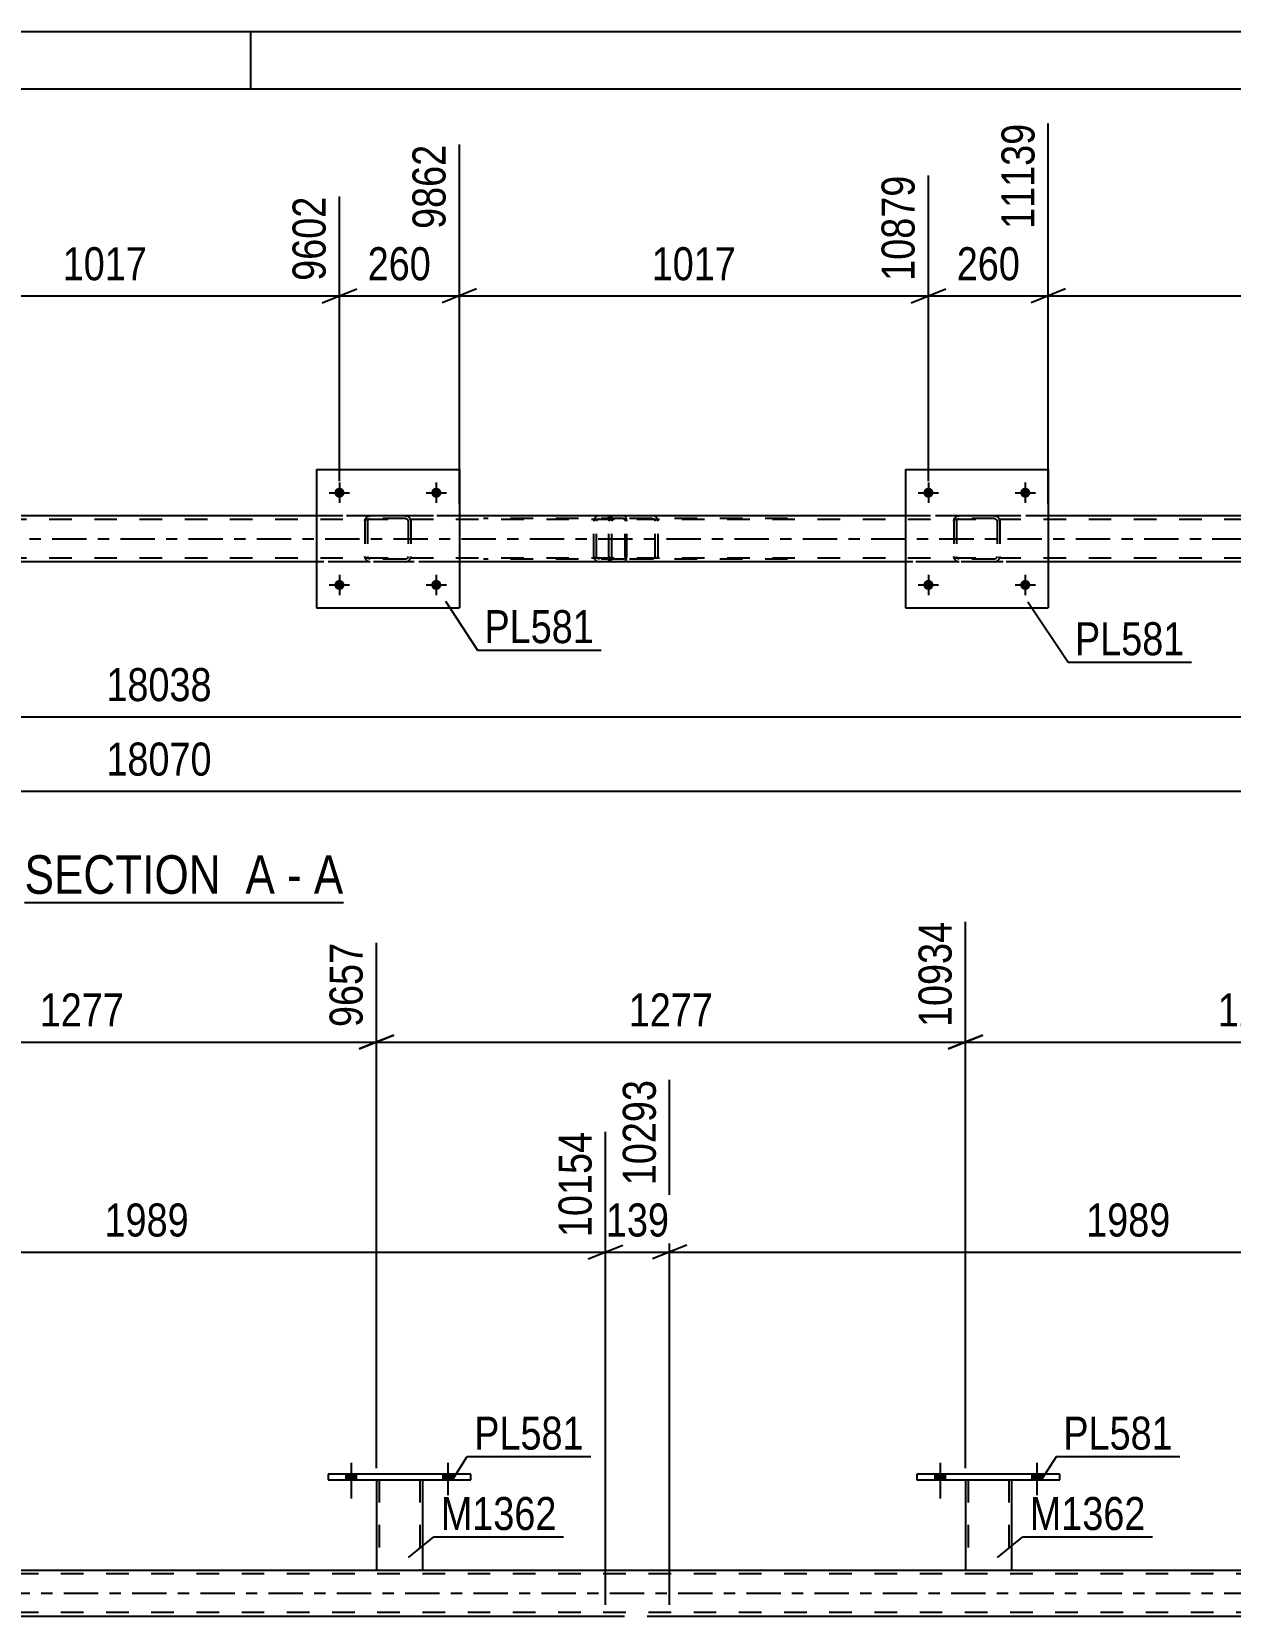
# Model space of a CAD drawing. Header units: millimetres. Extents: x 0 to 841, y 0 to 594.
# Drawn here: x 402 to 505.9, y 456.5 to 594 of the extents above; entities that cross this region are included whole.
import ezdxf

# ---------------------------------------------------------------- set-up
doc = ezdxf.new("R2010")
doc.units = ezdxf.units.MM
doc.linetypes.add('DXK_LINE_DOT2', pattern=[3.9198, 1.9599, -1.9599])
doc.linetypes.add('DXK_LINE_DOT3', pattern=[5.9187, 2.979, -0.9799, 0.9799, -0.9799])
doc.styles.add('Arial Narrow', font='ARIALN.TTF', dxfattribs={"height": 0.2})

# ---------------------------------------------------------------- blocks, each defined once
blk = doc.blocks.new('Unknown-814735472-1133')
at = {"color": 5, "linetype": 'Continuous'}
for p, q in [((841, 594), (0, 594)), ((421, 589), (421, 594)), ((836, 589), (5, 589))]:
    blk.add_line(p, q, dxfattribs=at)
blk = doc.blocks.new('Unknown-814735472-11 - 5134')
at = {"color": 6, "linetype": 'Continuous'}
blk.add_line((401.37, 518.47), (429.02, 518.47), dxfattribs=at)
at = {"color": 0, "linetype": 'Continuous'}
for points in [[(419.48, 519.22), (419.48, 522.72), (401.37, 522.72), (401.37, 519.22)], [(423.09, 519.22), (423.09, 522.72), (420.53, 522.72), (420.53, 519.22)], [(425.41, 519.22), (425.41, 522.72), (424.14, 522.72), (424.14, 519.22)], [(429.02, 519.22), (429.02, 522.72), (426.46, 522.72), (426.46, 519.22)]]:
    blk.add_wipeout(points, dxfattribs=at)
at = {"color": 7, "linetype": 'Continuous', "style": 'Arial Narrow'}
for s, p in [('SECTION ', (401.37, 519.22)), ('A', (420.53, 519.22)), ('A', (426.46, 519.22)), ('-', (424.14, 519.22))]:
    blk.add_text(s, height=3.34, dxfattribs=at).set_placement(p)
blk = doc.blocks.new('Part-814735472-5210 - 5134')
at = {"color": 2, "linetype": 'Continuous'}
for p, q in [((426.68, 556.01), (426.68, 544.01)), ((426.68, 556.01), (439.08, 556.01)), ((439.08, 556.01), (439.08, 544.01)), ((426.68, 544.01), (439.08, 544.01))]:
    blk.add_line(p, q, dxfattribs=at)
blk = doc.blocks.new('Part-814735472-5211 - 5134')
at = {"color": 7, "linetype": 'DXK_LINE_DOT2'}
for p, q in [((430.88, 551.53), (430.91, 551.71)), ((430.91, 551.71), (430.88, 551.53)), ((430.88, 551.53), (430.88, 548.49)), ((431.12, 551.53), (431.14, 551.62)), ((431.12, 551.53), (431.12, 548.49)), ((431.14, 551.62), (431.19, 551.7)), ((431.17, 551.97), (431.36, 552.01)), ((431.36, 552.01), (431.17, 551.97)), ((431.19, 551.7), (431.27, 551.75)), ((431.27, 551.75), (431.36, 551.77)), ((434.4, 552.01), (431.36, 552.01)), ((434.4, 551.77), (431.36, 551.77)), ((434.4, 552.01), (434.58, 551.97)), ((434.58, 551.97), (434.4, 552.01)), ((434.4, 551.77), (434.49, 551.75)), ((434.49, 551.75), (434.57, 551.7)), ((434.57, 551.7), (434.62, 551.62)), ((434.62, 551.62), (434.64, 551.53)), ((434.64, 551.53), (434.64, 548.49)), ((434.84, 551.71), (434.88, 551.53)), ((434.88, 551.53), (434.84, 551.71)), ((434.88, 551.53), (434.88, 548.49)), ((430.91, 548.31), (430.88, 548.49)), ((430.88, 548.49), (430.91, 548.31)), ((431.14, 548.4), (431.12, 548.49)), ((434.64, 548.49), (434.62, 548.4)), ((434.88, 548.49), (434.84, 548.31)), ((434.84, 548.31), (434.88, 548.49)), ((431.19, 548.32), (431.14, 548.4)), ((431.36, 548.01), (431.17, 548.05)), ((431.17, 548.05), (431.36, 548.01)), ((431.27, 548.27), (431.19, 548.32)), ((431.36, 548.25), (431.27, 548.27)), ((434.4, 548.25), (431.36, 548.25)), ((434.4, 548.01), (431.36, 548.01)), ((434.49, 548.27), (434.4, 548.25)), ((434.58, 548.05), (434.4, 548.01)), ((434.4, 548.01), (434.58, 548.05)), ((434.57, 548.32), (434.49, 548.27)), ((434.62, 548.4), (434.57, 548.32))]:
    blk.add_line(p, q, dxfattribs=at)
at = {"color": 7, "linetype": 'DXK_LINE_DOT3'}
blk.add_line((432.88, 550.01), (432.88, 550.01), dxfattribs=at)
at = {"color": 7, "linetype": 'DXK_LINE_DOT2'}
for centre, start, end in [((431.36, 551.53), 112.5, 157.5), ((431.36, 551.53), 112.5, 157.5), ((434.4, 551.53), 22.5, 67.5), ((434.4, 551.53), 22.5, 67.5), ((431.36, 548.49), 202.5, 247.5), ((431.36, 548.49), 202.5, 247.5), ((434.4, 548.49), 292.5, 337.5), ((434.4, 548.49), 292.5, 337.5)]:
    blk.add_arc(centre, 0.48, start, end, dxfattribs=at)
blk = doc.blocks.new('Bolt-814735472-5150 - 5134')
at = {"linetype": 'Continuous'}
for points in [[(429.12, 554.01, -1), (428.24, 554.01, -1)], [(437.52, 554.01, -1), (436.64, 554.01, -1)]]:
    blk.add_hatch(color=1, dxfattribs=at).paths.add_polyline_path(points)
at = {"color": 1, "linetype": 'Continuous'}
for p, q in [((427.8, 554.01), (429.56, 554.01)), ((428.68, 554.89), (428.68, 553.13)), ((436.2, 554.01), (437.96, 554.01)), ((437.08, 554.89), (437.08, 553.13))]:
    blk.add_line(p, q, dxfattribs=at)
blk = doc.blocks.new('Bolt-814735472-5151 - 5134')
at = {"linetype": 'Continuous'}
for points in [[(429.12, 546.01, -1), (428.24, 546.01, -1)], [(437.52, 546.01, -1), (436.64, 546.01, -1)]]:
    blk.add_hatch(color=1, dxfattribs=at).paths.add_polyline_path(points)
at = {"color": 1, "linetype": 'Continuous'}
for p, q in [((427.8, 546.01), (429.56, 546.01)), ((428.68, 546.89), (428.68, 545.13)), ((436.2, 546.01), (437.96, 546.01)), ((437.08, 546.89), (437.08, 545.13))]:
    blk.add_line(p, q, dxfattribs=at)
blk = doc.blocks.new('Bolt-814735472-5162 - 5134')
at = {"linetype": 'Continuous'}
for points in [[(480.2, 554.01, -1), (479.32, 554.01, -1)], [(488.6, 554.01, -1), (487.72, 554.01, -1)]]:
    blk.add_hatch(color=1, dxfattribs=at).paths.add_polyline_path(points)
at = {"color": 1, "linetype": 'Continuous'}
for p, q in [((478.88, 554.01), (480.64, 554.01)), ((479.76, 554.89), (479.76, 553.13)), ((487.28, 554.01), (489.04, 554.01)), ((488.16, 554.89), (488.16, 553.13))]:
    blk.add_line(p, q, dxfattribs=at)
blk = doc.blocks.new('Bolt-814735472-5163 - 5134')
at = {"linetype": 'Continuous'}
for points in [[(480.2, 546.01, -1), (479.32, 546.01, -1)], [(488.6, 546.01, -1), (487.72, 546.01, -1)]]:
    blk.add_hatch(color=1, dxfattribs=at).paths.add_polyline_path(points)
at = {"color": 1, "linetype": 'Continuous'}
for p, q in [((478.88, 546.01), (480.64, 546.01)), ((479.76, 546.89), (479.76, 545.13)), ((487.28, 546.01), (489.04, 546.01)), ((488.16, 546.89), (488.16, 545.13))]:
    blk.add_line(p, q, dxfattribs=at)
blk = doc.blocks.new('Part-814735472-5247 - 5134')
at = {"color": 2, "linetype": 'Continuous'}
for p, q in [((477.76, 556.01), (477.76, 544.01)), ((477.76, 556.01), (490.16, 556.01)), ((490.16, 556.01), (490.16, 544.01)), ((477.76, 544.01), (490.16, 544.01))]:
    blk.add_line(p, q, dxfattribs=at)
blk = doc.blocks.new('Part-814735472-5248 - 5134')
at = {"color": 7, "linetype": 'DXK_LINE_DOT2'}
for p, q in [((481.96, 551.53), (481.99, 551.71)), ((481.99, 551.71), (481.96, 551.53)), ((481.96, 551.53), (481.96, 548.49)), ((482.2, 551.53), (482.22, 551.62)), ((482.2, 551.53), (482.2, 548.49)), ((482.22, 551.62), (482.27, 551.7)), ((482.25, 551.97), (482.44, 552.01)), ((482.44, 552.01), (482.25, 551.97)), ((482.27, 551.7), (482.35, 551.75)), ((482.35, 551.75), (482.44, 551.77)), ((485.48, 552.01), (482.44, 552.01)), ((485.48, 551.77), (482.44, 551.77)), ((485.48, 552.01), (485.66, 551.97)), ((485.66, 551.97), (485.48, 552.01)), ((485.48, 551.77), (485.57, 551.75)), ((485.57, 551.75), (485.65, 551.7)), ((485.65, 551.7), (485.7, 551.62)), ((485.7, 551.62), (485.72, 551.53)), ((485.72, 551.53), (485.72, 548.49)), ((485.92, 551.71), (485.96, 551.53)), ((485.96, 551.53), (485.92, 551.71)), ((485.96, 551.53), (485.96, 548.49)), ((481.99, 548.31), (481.96, 548.49)), ((481.96, 548.49), (481.99, 548.31)), ((482.22, 548.4), (482.2, 548.49)), ((485.72, 548.49), (485.7, 548.4)), ((485.96, 548.49), (485.92, 548.31)), ((485.92, 548.31), (485.96, 548.49)), ((482.27, 548.32), (482.22, 548.4)), ((482.44, 548.01), (482.25, 548.05)), ((482.25, 548.05), (482.44, 548.01)), ((482.35, 548.27), (482.27, 548.32)), ((482.44, 548.25), (482.35, 548.27)), ((485.48, 548.25), (482.44, 548.25)), ((485.48, 548.01), (482.44, 548.01)), ((485.57, 548.27), (485.48, 548.25)), ((485.66, 548.05), (485.48, 548.01)), ((485.48, 548.01), (485.66, 548.05)), ((485.65, 548.32), (485.57, 548.27)), ((485.7, 548.4), (485.65, 548.32))]:
    blk.add_line(p, q, dxfattribs=at)
at = {"color": 7, "linetype": 'DXK_LINE_DOT3'}
blk.add_line((483.96, 550.01), (483.96, 550.01), dxfattribs=at)
at = {"color": 7, "linetype": 'DXK_LINE_DOT2'}
for centre, start, end in [((482.44, 551.53), 112.5, 157.5), ((482.44, 551.53), 112.5, 157.5), ((485.48, 551.53), 22.5, 67.5), ((485.48, 551.53), 22.5, 67.5), ((482.44, 548.49), 202.5, 247.5), ((482.44, 548.49), 202.5, 247.5), ((485.48, 548.49), 292.5, 337.5), ((485.48, 548.49), 292.5, 337.5)]:
    blk.add_arc(centre, 0.48, start, end, dxfattribs=at)
blk = doc.blocks.new('Part-814735472-5272 - 5134')
at = {"color": 7, "linetype": 'DXK_LINE_DOT2'}
for p, q in [((453.33, 552.01), (441.17, 552.01)), ((453.33, 551.77), (441.17, 551.77)), ((450.75, 551.62), (450.73, 551.53)), ((450.73, 548.49), (450.73, 551.53)), ((450.77, 551.71), (450.75, 551.62)), ((450.98, 551.53), (451, 551.62)), ((450.98, 548.49), (450.98, 551.53)), ((451, 551.62), (451.06, 551.7)), ((451.24, 552.01), (451.04, 551.97)), ((451.06, 551.7), (451.14, 551.75)), ((451.14, 551.75), (451.24, 551.77)), ((452.05, 551.77), (452.05, 552.01)), ((453.43, 551.97), (453.33, 552.01)), ((453.33, 551.77), (453.38, 551.75)), ((453.38, 551.75), (453.42, 551.7)), ((453.42, 551.7), (453.45, 551.62)), ((453.52, 551.87), (453.43, 551.97)), ((453.45, 551.62), (453.46, 551.53)), ((453.46, 548.49), (453.46, 551.53)), ((453.58, 551.71), (453.52, 551.87)), ((453.6, 551.53), (453.58, 551.71)), ((453.6, 548.49), (453.6, 551.53)), ((450.73, 548.49), (450.75, 548.41)), ((451, 548.4), (450.98, 548.49)), ((453.46, 548.49), (453.45, 548.4)), ((453.58, 548.31), (453.6, 548.49)), ((453.33, 548.25), (441.17, 548.25)), ((453.33, 548.01), (441.17, 548.01)), ((450.75, 548.41), (450.77, 548.31)), ((451.06, 548.32), (451, 548.4)), ((451.04, 548.05), (451.24, 548.01)), ((451.14, 548.27), (451.06, 548.32)), ((451.24, 548.25), (451.14, 548.27)), ((452.05, 548.01), (452.05, 548.25)), ((453.38, 548.27), (453.33, 548.25)), ((453.33, 548.01), (453.43, 548.05)), ((453.42, 548.32), (453.38, 548.27)), ((453.45, 548.4), (453.42, 548.32)), ((453.43, 548.05), (453.52, 548.15)), ((453.52, 548.15), (453.58, 548.31))]:
    blk.add_line(p, q, dxfattribs=at)
for centre, start, end in [((451.22, 551.52), 111.1939, 156.1504), ((451.22, 548.51), 203.8496, 248.8061)]:
    blk.add_arc(centre, 0.492, start, end, dxfattribs=at)
blk = doc.blocks.new('Part-814735472-5284 - 5134')
at = {"color": 7, "linetype": 'DXK_LINE_DOT2'}
for p, q in [((452.07, 551.62), (452.05, 551.53)), ((452.05, 548.49), (452.05, 551.53)), ((452.09, 551.71), (452.07, 551.62)), ((452.31, 551.53), (452.33, 551.62)), ((452.31, 548.49), (452.31, 551.53)), ((452.33, 551.62), (452.38, 551.7)), ((452.56, 552.01), (452.37, 551.97)), ((452.38, 551.7), (452.46, 551.75)), ((452.46, 551.75), (452.56, 551.77)), ((467.55, 552.01), (452.56, 552.01)), ((467.55, 551.77), (452.56, 551.77)), ((455.99, 551.97), (455.8, 552.01)), ((455.8, 551.77), (455.89, 551.75)), ((455.89, 551.75), (455.98, 551.7)), ((455.98, 551.7), (456.03, 551.62)), ((456.03, 551.62), (456.05, 551.53)), ((456.05, 548.49), (456.05, 551.53)), ((456.29, 551.62), (456.27, 551.71)), ((456.31, 551.53), (456.29, 551.62)), ((456.31, 548.49), (456.31, 551.53)), ((452.05, 548.49), (452.07, 548.41)), ((452.33, 548.4), (452.31, 548.49)), ((456.05, 548.49), (456.03, 548.4)), ((456.29, 548.41), (456.31, 548.49)), ((452.07, 548.41), (452.09, 548.31)), ((452.38, 548.32), (452.33, 548.4)), ((452.37, 548.05), (452.56, 548.01)), ((452.46, 548.27), (452.38, 548.32)), ((452.56, 548.25), (452.46, 548.27)), ((467.55, 548.25), (452.56, 548.25)), ((467.55, 548.01), (452.56, 548.01)), ((455.89, 548.27), (455.8, 548.25)), ((455.8, 548.01), (455.99, 548.05)), ((455.98, 548.32), (455.89, 548.27)), ((456.03, 548.4), (455.98, 548.32)), ((456.27, 548.31), (456.29, 548.41))]:
    blk.add_line(p, q, dxfattribs=at)
for centre, start, end in [((452.54, 551.51), 110.7583, 155.68), ((455.82, 551.51), 24.32, 69.2417), ((452.54, 548.51), 204.32, 249.2417)]:
    blk.add_arc(centre, 0.496, start, end, dxfattribs=at)
blk = doc.blocks.new('Part-814735472-5334 - 5134')
at = {"color": 7, "linetype": 'DXK_LINE_DOT2'}
for p, q in [((766.09, 551.69), (101.91, 551.69)), ((766.09, 552.01), (120.19, 552.01)), ((439.08, 552.01), (426.68, 552.01)), ((490.16, 552.01), (477.76, 552.01)), ((766.09, 548.33), (101.91, 548.33)), ((762.86, 548.01), (101.91, 548.01)), ((439.08, 548.01), (426.68, 548.01)), ((490.16, 548.01), (477.76, 548.01))]:
    blk.add_line(p, q, dxfattribs=at)
at = {"color": 2, "linetype": 'Continuous'}
for p, q in [((426.68, 552.01), (388, 552.01)), ((477.76, 552.01), (439.08, 552.01)), ((528.84, 552.01), (490.16, 552.01)), ((426.68, 548.01), (388, 548.01)), ((477.76, 548.01), (439.08, 548.01)), ((528.84, 548.01), (490.16, 548.01))]:
    blk.add_line(p, q, dxfattribs=at)
at = {"color": 7, "linetype": 'DXK_LINE_DOT3'}
blk.add_line((101.91, 550.01), (766.09, 550.01), dxfattribs=at)
blk = doc.blocks.new('Bolt-814735472-3315 - 3299')
at = {"linetype": 'Continuous'}
for points in [[(429.25, 468.39), (430.13, 468.39), (430.13, 468.87), (429.25, 468.87)], [(437.65, 468.39), (438.53, 468.39), (438.53, 468.87), (437.65, 468.87)]]:
    blk.add_hatch(color=1, dxfattribs=at).paths.add_polyline_path(points)
at = {"color": 1, "linetype": 'Continuous'}
for p, q in [((429.25, 468.87), (429.25, 468.39)), ((429.69, 469.87), (429.69, 466.75)), ((430.13, 468.87), (430.13, 468.39)), ((437.65, 468.87), (437.65, 468.39)), ((438.09, 469.87), (438.09, 466.75)), ((438.53, 468.87), (438.53, 468.39))]:
    blk.add_line(p, q, dxfattribs=at)
blk = doc.blocks.new('Bolt-814735472-3316 - 3299')
at = {"linetype": 'Continuous'}
for points in [[(429.25, 468.39), (430.13, 468.39), (430.13, 468.87), (429.25, 468.87)], [(437.65, 468.39), (438.53, 468.39), (438.53, 468.87), (437.65, 468.87)]]:
    blk.add_hatch(color=1, dxfattribs=at).paths.add_polyline_path(points)
at = {"color": 1, "linetype": 'Continuous'}
for p, q in [((429.25, 468.87), (429.25, 468.39)), ((429.69, 469.87), (429.69, 466.75)), ((430.13, 468.87), (430.13, 468.39)), ((437.65, 468.87), (437.65, 468.39)), ((438.09, 469.87), (438.09, 466.75)), ((438.53, 468.87), (438.53, 468.39))]:
    blk.add_line(p, q, dxfattribs=at)
blk = doc.blocks.new('Bolt-814735472-3327 - 3299')
at = {"linetype": 'Continuous'}
for points in [[(480.33, 468.39), (481.21, 468.39), (481.21, 468.87), (480.33, 468.87)], [(488.73, 468.39), (489.61, 468.39), (489.61, 468.87), (488.73, 468.87)]]:
    blk.add_hatch(color=1, dxfattribs=at).paths.add_polyline_path(points)
at = {"color": 1, "linetype": 'Continuous'}
for p, q in [((480.33, 468.87), (480.33, 468.39)), ((480.77, 469.87), (480.77, 466.75)), ((481.21, 468.87), (481.21, 468.39)), ((488.73, 468.87), (488.73, 468.39)), ((489.17, 469.87), (489.17, 466.75)), ((489.61, 468.87), (489.61, 468.39))]:
    blk.add_line(p, q, dxfattribs=at)
blk = doc.blocks.new('Bolt-814735472-3328 - 3299')
at = {"linetype": 'Continuous'}
for points in [[(480.33, 468.39), (481.21, 468.39), (481.21, 468.87), (480.33, 468.87)], [(488.73, 468.39), (489.61, 468.39), (489.61, 468.87), (488.73, 468.87)]]:
    blk.add_hatch(color=1, dxfattribs=at).paths.add_polyline_path(points)
at = {"color": 1, "linetype": 'Continuous'}
for p, q in [((480.33, 468.87), (480.33, 468.39)), ((480.77, 469.87), (480.77, 466.75)), ((481.21, 468.87), (481.21, 468.39)), ((488.73, 468.87), (488.73, 468.39)), ((489.17, 469.87), (489.17, 466.75)), ((489.61, 468.87), (489.61, 468.39))]:
    blk.add_line(p, q, dxfattribs=at)
blk = doc.blocks.new('Part-814735472-3423 - 3299')
at = {"color": 2, "linetype": 'Continuous'}
for p, q in [((427.69, 468.87), (427.69, 468.39)), ((440.09, 468.87), (427.69, 468.87)), ((440.09, 468.39), (440.09, 468.87)), ((427.69, 468.39), (440.09, 468.39))]:
    blk.add_line(p, q, dxfattribs=at)
blk = doc.blocks.new('Part-814735472-3428 - 3299')
at = {"color": 2, "linetype": 'Continuous'}
for p, q in [((431.89, 468.39), (431.89, 460.55)), ((435.89, 468.39), (435.89, 460.55)), ((431.89, 460.55), (435.89, 460.55))]:
    blk.add_line(p, q, dxfattribs=at)
at = {"color": 7, "linetype": 'DXK_LINE_DOT2'}
for p, q in [((431.89, 468.39), (435.89, 468.39)), ((431.89, 468.39), (431.89, 468.39)), ((431.89, 468.39), (431.89, 468.39)), ((432.13, 468.39), (432.13, 460.55)), ((435.65, 468.39), (435.65, 460.55)), ((435.89, 468.39), (435.89, 468.39)), ((435.89, 468.39), (435.89, 468.39)), ((435.63, 460.55), (435.59, 460.55)), ((435.59, 460.55), (435.63, 460.55)), ((435.65, 460.55), (435.63, 460.55)), ((435.63, 460.55), (435.65, 460.55))]:
    blk.add_line(p, q, dxfattribs=at)
blk = doc.blocks.new('Part-814735472-3633 - 3299')
at = {"color": 2, "linetype": 'Continuous'}
for p, q in [((102.93, 460.54), (767.11, 460.54)), ((451.75, 456.54), (372.19, 456.54)), ((536.88, 456.54), (457.32, 456.54))]:
    blk.add_line(p, q, dxfattribs=at)
at = {"color": 7, "linetype": 'DXK_LINE_DOT2'}
for p, q in [((767.11, 460.22), (102.93, 460.22)), ((767.11, 456.86), (102.93, 456.86)), ((457.32, 456.54), (451.75, 456.54))]:
    blk.add_line(p, q, dxfattribs=at)
at = {"color": 7, "linetype": 'DXK_LINE_DOT3'}
blk.add_line((102.93, 458.54), (767.11, 458.54), dxfattribs=at)
blk = doc.blocks.new('Part-814735472-3498 - 3299')
at = {"color": 2, "linetype": 'Continuous'}
for p, q in [((478.77, 468.87), (478.77, 468.39)), ((491.17, 468.87), (478.77, 468.87)), ((491.17, 468.39), (491.17, 468.87)), ((478.77, 468.39), (491.17, 468.39))]:
    blk.add_line(p, q, dxfattribs=at)
blk = doc.blocks.new('Part-814735472-3503 - 3299')
at = {"color": 2, "linetype": 'Continuous'}
for p, q in [((482.97, 468.39), (482.97, 460.55)), ((486.97, 468.39), (486.97, 460.55)), ((482.97, 460.55), (486.97, 460.55))]:
    blk.add_line(p, q, dxfattribs=at)
at = {"color": 7, "linetype": 'DXK_LINE_DOT2'}
for p, q in [((482.97, 468.39), (486.97, 468.39)), ((482.97, 468.39), (482.97, 468.39)), ((482.97, 468.39), (482.97, 468.39)), ((483.21, 468.39), (483.21, 460.55)), ((486.73, 468.39), (486.73, 460.55)), ((486.97, 468.39), (486.97, 468.39)), ((486.97, 468.39), (486.97, 468.39)), ((486.67, 460.55), (486.71, 460.55)), ((486.67, 460.55), (486.71, 460.55)), ((486.71, 460.55), (486.73, 460.55)), ((486.71, 460.55), (486.73, 460.55))]:
    blk.add_line(p, q, dxfattribs=at)
blk = doc.blocks.new('StraightDimension-814735472-9679 - 5134')
at = {"color": 7, "linetype": 'Continuous'}
for p, q in [((388, 553.01), (388, 584.21)), ((428.68, 555.01), (428.68, 579.71)), ((389.5, 571.69), (386.5, 570.49)), ((388, 571.09), (428.68, 571.09)), ((427.18, 570.49), (430.18, 571.69))]:
    blk.add_line(p, q, dxfattribs=at)
at = {"color": 0}
blk.add_wipeout([(412.59, 571.84), (412.59, 576.04), (404.08, 576.04), (404.08, 571.84)], dxfattribs=at)
at = {"color": 3, "style": 'Arial Narrow'}
blk.add_text('1017', height=2.863, dxfattribs=at).set_placement((404.68, 572.44))
at = {"color": 0, "linetype": 'Continuous'}
blk.add_wipeout([(428.08, 580.31), (423.88, 580.31), (423.88, 571.79), (428.08, 571.79)], dxfattribs=at)
at = {"color": 3, "linetype": 'Continuous', "style": 'Arial Narrow'}
blk.add_text('9602', height=2.863, rotation=90.0002, dxfattribs=at).set_placement((427.48, 572.39))
blk = doc.blocks.new('StraightDimension-814735472-12151 - 5134')
at = {"color": 7, "linetype": 'Continuous'}
blk.add_line((59.35, 528.12), (766.73, 528.12), dxfattribs=at)
at = {"color": 0}
blk.add_wipeout([(418.21, 528.87), (418.21, 533.07), (407.87, 533.07), (407.87, 528.87)], dxfattribs=at)
at = {"color": 3, "style": 'Arial Narrow'}
blk.add_text('18070', height=2.863, dxfattribs=at).set_placement((408.47, 529.47))
blk = doc.blocks.new('StraightDimension-814735472-9675 - 5134')
at = {"color": 7, "linetype": 'Continuous'}
for p, q in [((490.16, 553.01), (490.16, 586.03)), ((530.84, 555.01), (530.84, 581.53)), ((491.66, 571.69), (488.66, 570.49)), ((490.16, 571.09), (530.84, 571.09)), ((529.34, 570.49), (532.34, 571.69))]:
    blk.add_line(p, q, dxfattribs=at)
at = {"color": 0}
blk.add_wipeout([(514.75, 571.84), (514.75, 576.04), (506.24, 576.04), (506.24, 571.84)], dxfattribs=at)
at = {"color": 3, "style": 'Arial Narrow'}
blk.add_text('1017', height=2.863, dxfattribs=at).set_placement((506.84, 572.44))
at = {"color": 0, "linetype": 'Continuous'}
blk.add_wipeout([(530.24, 582.13), (526.04, 582.13), (526.04, 571.79), (530.24, 571.79)], dxfattribs=at)
at = {"color": 3, "linetype": 'Continuous', "style": 'Arial Narrow'}
blk.add_text('12156', height=2.863, rotation=90.0002, dxfattribs=at).set_placement((529.64, 572.39))
blk = doc.blocks.new('StraightDimension-814735472-5386 - 5134')
at = {"color": 7, "linetype": 'Continuous'}
blk.add_line((59.99, 534.58), (766.09, 534.58), dxfattribs=at)
at = {"color": 0}
blk.add_wipeout([(418.21, 535.33), (418.21, 539.53), (407.87, 539.53), (407.87, 535.33)], dxfattribs=at)
at = {"color": 3, "style": 'Arial Narrow'}
blk.add_text('18038', height=2.863, dxfattribs=at).set_placement((408.47, 535.93))
blk = doc.blocks.new('StraightDimension-814735472-9676 - 5134')
at = {"color": 7, "linetype": 'Continuous'}
for p, q in [((490.16, 553.01), (490.16, 586.03)), ((479.76, 555.01), (479.76, 581.53)), ((478.26, 570.49), (481.26, 571.69)), ((479.76, 571.09), (490.16, 571.09)), ((491.66, 571.69), (488.66, 570.49))]:
    blk.add_line(p, q, dxfattribs=at)
at = {"color": 0}
blk.add_wipeout([(488.3, 571.84), (488.3, 576.04), (481.62, 576.04), (481.62, 571.84)], dxfattribs=at)
at = {"color": 3, "style": 'Arial Narrow'}
blk.add_text('260', height=2.863, dxfattribs=at).set_placement((482.22, 572.44))
at = {"color": 0, "linetype": 'Continuous'}
blk.add_wipeout([(489.56, 586.63), (485.36, 586.63), (485.36, 576.29), (489.56, 576.29)], dxfattribs=at)
at = {"color": 3, "linetype": 'Continuous', "style": 'Arial Narrow'}
blk.add_text('11139', height=2.863, rotation=90.0002, dxfattribs=at).set_placement((488.96, 576.89))
blk = doc.blocks.new('StraightDimension-814735472-9677 - 5134')
at = {"color": 7, "linetype": 'Continuous'}
for p, q in [((439.08, 553.01), (439.08, 584.21)), ((479.76, 555.01), (479.76, 581.53)), ((440.58, 571.69), (437.58, 570.49)), ((439.08, 571.09), (479.76, 571.09)), ((478.26, 570.49), (481.26, 571.69))]:
    blk.add_line(p, q, dxfattribs=at)
at = {"color": 0}
blk.add_wipeout([(463.67, 571.84), (463.67, 576.04), (455.16, 576.04), (455.16, 571.84)], dxfattribs=at)
at = {"color": 3, "style": 'Arial Narrow'}
blk.add_text('1017', height=2.863, dxfattribs=at).set_placement((455.76, 572.44))
at = {"color": 0, "linetype": 'Continuous'}
blk.add_wipeout([(479.16, 582.13), (474.96, 582.13), (474.96, 571.79), (479.16, 571.79)], dxfattribs=at)
at = {"color": 3, "linetype": 'Continuous', "style": 'Arial Narrow'}
blk.add_text('10879', height=2.863, rotation=90.0002, dxfattribs=at).set_placement((478.56, 572.39))
blk = doc.blocks.new('StraightDimension-814735472-9678 - 5134')
at = {"color": 7, "linetype": 'Continuous'}
for p, q in [((439.08, 553.01), (439.08, 584.21)), ((428.68, 555.01), (428.68, 579.71)), ((427.18, 570.49), (430.18, 571.69)), ((428.68, 571.09), (439.08, 571.09)), ((440.58, 571.69), (437.58, 570.49))]:
    blk.add_line(p, q, dxfattribs=at)
at = {"color": 0}
blk.add_wipeout([(437.22, 571.84), (437.22, 576.04), (430.53, 576.04), (430.53, 571.84)], dxfattribs=at)
at = {"color": 3, "style": 'Arial Narrow'}
blk.add_text('260', height=2.863, dxfattribs=at).set_placement((431.13, 572.44))
at = {"color": 0, "linetype": 'Continuous'}
blk.add_wipeout([(438.48, 584.81), (434.28, 584.81), (434.28, 576.29), (438.48, 576.29)], dxfattribs=at)
at = {"color": 3, "linetype": 'Continuous', "style": 'Arial Narrow'}
blk.add_text('9862', height=2.863, rotation=90.0002, dxfattribs=at).set_placement((437.88, 576.89))
blk = doc.blocks.new('StraightDimension-814735472-4415 - 3299')
at = {"color": 7, "linetype": 'Continuous'}
for p, q in [((457.32, 457.54), (457.32, 503.08)), ((536.88, 457.54), (536.88, 498.58)), ((458.82, 488.74), (455.82, 487.54)), ((457.32, 488.14), (536.88, 488.14)), ((535.38, 487.54), (538.38, 488.74))]:
    blk.add_line(p, q, dxfattribs=at)
at = {"color": 0}
blk.add_wipeout([(501.36, 488.89), (501.36, 493.09), (492.84, 493.09), (492.84, 488.89)], dxfattribs=at)
at = {"color": 3, "style": 'Arial Narrow'}
blk.add_text('1989', height=2.863, dxfattribs=at).set_placement((493.44, 489.49))
at = {"color": 0, "linetype": 'Continuous'}
blk.add_wipeout([(536.28, 499.18), (532.08, 499.18), (532.08, 488.84), (536.28, 488.84)], dxfattribs=at)
at = {"color": 3, "linetype": 'Continuous', "style": 'Arial Narrow'}
blk.add_text('12282', height=2.863, rotation=90.0002, dxfattribs=at).set_placement((535.68, 489.44))
blk = doc.blocks.new('StraightDimension-814735472-4391 - 3299')
at = {"color": 7, "linetype": 'Continuous'}
for p, q in [((457.32, 457.54), (457.32, 503.08)), ((451.75, 457.54), (451.75, 498.58)), ((450.25, 487.54), (453.25, 488.74)), ((451.75, 488.14), (457.32, 488.14)), ((458.82, 488.74), (455.82, 487.54))]:
    blk.add_line(p, q, dxfattribs=at)
at = {"color": 0}
blk.add_wipeout([(457.88, 488.89), (457.88, 493.09), (451.19, 493.09), (451.19, 488.89)], dxfattribs=at)
at = {"color": 3, "style": 'Arial Narrow'}
blk.add_text('139', height=2.863, dxfattribs=at).set_placement((451.79, 489.49))
at = {"color": 0, "linetype": 'Continuous'}
blk.add_wipeout([(456.72, 503.68), (452.52, 503.68), (452.52, 493.34), (456.72, 493.34)], dxfattribs=at)
at = {"color": 3, "linetype": 'Continuous', "style": 'Arial Narrow'}
blk.add_text('10293', height=2.863, rotation=90.0002, dxfattribs=at).set_placement((456.12, 493.94))
blk = doc.blocks.new('StraightDimension-814735472-8009 - 3299')
at = {"color": 7, "linetype": 'Continuous'}
for p, q in [((482.97, 469.39), (482.97, 516.8)), ((431.89, 469.39), (431.89, 514.97)), ((433.39, 506.96), (430.39, 505.76)), ((431.89, 506.36), (482.97, 506.36)), ((481.47, 505.76), (484.47, 506.96))]:
    blk.add_line(p, q, dxfattribs=at)
at = {"color": 0}
blk.add_wipeout([(461.69, 507.11), (461.69, 511.31), (453.17, 511.31), (453.17, 507.11)], dxfattribs=at)
at = {"color": 3, "style": 'Arial Narrow'}
blk.add_text('1277', height=2.863, dxfattribs=at).set_placement((453.77, 507.71))
at = {"color": 0, "linetype": 'Continuous'}
blk.add_wipeout([(482.37, 517.4), (478.17, 517.4), (478.17, 507.06), (482.37, 507.06)], dxfattribs=at)
at = {"color": 3, "linetype": 'Continuous', "style": 'Arial Narrow'}
blk.add_text('10934', height=2.863, rotation=90.0002, dxfattribs=at).set_placement((481.77, 507.66))
blk = doc.blocks.new('StraightDimension-814735472-4372 - 3299')
at = {"color": 7, "linetype": 'Continuous'}
for p, q in [((372.19, 457.54), (372.19, 501.25)), ((451.75, 457.54), (451.75, 498.58)), ((373.69, 488.74), (370.69, 487.54)), ((372.19, 488.14), (451.75, 488.14)), ((450.25, 487.54), (453.25, 488.74))]:
    blk.add_line(p, q, dxfattribs=at)
at = {"color": 0}
blk.add_wipeout([(416.22, 488.89), (416.22, 493.09), (407.71, 493.09), (407.71, 488.89)], dxfattribs=at)
at = {"color": 3, "style": 'Arial Narrow'}
blk.add_text('1989', height=2.863, dxfattribs=at).set_placement((408.31, 489.49))
at = {"color": 0, "linetype": 'Continuous'}
blk.add_wipeout([(451.15, 499.18), (446.95, 499.18), (446.95, 488.84), (451.15, 488.84)], dxfattribs=at)
at = {"color": 3, "linetype": 'Continuous', "style": 'Arial Narrow'}
blk.add_text('10154', height=2.863, rotation=90.0002, dxfattribs=at).set_placement((450.55, 489.44))
blk = doc.blocks.new('StraightDimension-814735472-8008 - 3299')
at = {"color": 7, "linetype": 'Continuous'}
for p, q in [((482.97, 469.39), (482.97, 516.8)), ((534.05, 469.39), (534.05, 516.8)), ((484.47, 506.96), (481.47, 505.76)), ((482.97, 506.36), (534.05, 506.36)), ((532.55, 505.76), (535.55, 506.96))]:
    blk.add_line(p, q, dxfattribs=at)
at = {"color": 0}
blk.add_wipeout([(512.77, 507.11), (512.77, 511.31), (504.26, 511.31), (504.26, 507.11)], dxfattribs=at)
at = {"color": 3, "style": 'Arial Narrow'}
blk.add_text('1277', height=2.863, dxfattribs=at).set_placement((504.86, 507.71))
at = {"color": 0, "linetype": 'Continuous'}
blk.add_wipeout([(533.45, 517.4), (529.25, 517.4), (529.25, 507.06), (533.45, 507.06)], dxfattribs=at)
at = {"color": 3, "linetype": 'Continuous', "style": 'Arial Narrow'}
blk.add_text('12211', height=2.863, rotation=90.0002, dxfattribs=at).set_placement((532.85, 507.66))
blk = doc.blocks.new('StraightDimension-814735472-8010 - 3299')
at = {"color": 7, "linetype": 'Continuous'}
for p, q in [((380.81, 469.39), (380.81, 514.97)), ((431.89, 469.39), (431.89, 514.97)), ((382.31, 506.96), (379.31, 505.76)), ((380.81, 506.36), (431.89, 506.36)), ((430.39, 505.76), (433.39, 506.96))]:
    blk.add_line(p, q, dxfattribs=at)
at = {"color": 0}
blk.add_wipeout([(410.61, 507.11), (410.61, 511.31), (402.09, 511.31), (402.09, 507.11)], dxfattribs=at)
at = {"color": 3, "style": 'Arial Narrow'}
blk.add_text('1277', height=2.863, dxfattribs=at).set_placement((402.69, 507.71))
at = {"color": 0, "linetype": 'Continuous'}
blk.add_wipeout([(431.29, 515.57), (427.09, 515.57), (427.09, 507.06), (431.29, 507.06)], dxfattribs=at)
at = {"color": 3, "linetype": 'Continuous', "style": 'Arial Narrow'}
blk.add_text('9657', height=2.863, rotation=90.0002, dxfattribs=at).set_placement((430.69, 507.66))
blk = doc.blocks.new('Mark-814735472-5206 - 5134')
at = {"color": 0}
blk.add_wipeout([(450.77, 540.96), (450.77, 543.96), (441.26, 543.96), (441.26, 540.96)], dxfattribs=at)
blk.add_wipeout([(450.77, 540.96), (450.77, 543.96), (441.26, 543.96), (441.26, 540.96)], dxfattribs=at)
at = {"color": 30, "linetype": 'Continuous'}
for p, q in [((437.89, 544.6), (440.66, 540.36)), ((440.66, 540.36), (451.37, 540.36))]:
    blk.add_line(p, q, dxfattribs=at)
at = {"color": 3, "style": 'Arial Narrow'}
blk.add_text('PL581', height=2.863, dxfattribs=at).set_placement((441.26, 540.96))
blk = doc.blocks.new('Mark-814735472-5243 - 5134')
at = {"color": 0}
blk.add_wipeout([(501.97, 539.91), (501.97, 542.91), (492.47, 542.91), (492.47, 539.91)], dxfattribs=at)
blk.add_wipeout([(501.97, 539.91), (501.97, 542.91), (492.47, 542.91), (492.47, 539.91)], dxfattribs=at)
at = {"color": 30, "linetype": 'Continuous'}
for p, q in [((488.38, 544.53), (491.87, 539.31)), ((491.87, 539.31), (502.57, 539.31))]:
    blk.add_line(p, q, dxfattribs=at)
at = {"color": 3, "style": 'Arial Narrow'}
blk.add_text('PL581', height=2.863, dxfattribs=at).set_placement((492.47, 539.91))
blk = doc.blocks.new('Mark-814735472-3424 - 3299')
at = {"color": 0}
blk.add_wipeout([(447.52, 464.03), (447.52, 467.03), (437.47, 467.03), (437.47, 464.03)], dxfattribs=at)
blk.add_wipeout([(447.52, 464.03), (447.52, 467.03), (437.47, 467.03), (437.47, 464.03)], dxfattribs=at)
at = {"color": 30, "linetype": 'Continuous'}
for p, q in [((434.67, 461.65), (436.87, 463.43)), ((436.87, 463.43), (448.12, 463.43))]:
    blk.add_line(p, q, dxfattribs=at)
at = {"color": 3, "style": 'Arial Narrow'}
blk.add_text('M1362', height=2.863, dxfattribs=at).set_placement((437.47, 464.03))
blk = doc.blocks.new('Mark-814735472-3419 - 3299')
at = {"color": 0}
blk.add_wipeout([(449.88, 471), (449.88, 474), (440.37, 474), (440.37, 471)], dxfattribs=at)
blk.add_wipeout([(449.88, 471), (449.88, 474), (440.37, 474), (440.37, 471)], dxfattribs=at)
at = {"color": 30, "linetype": 'Continuous'}
for p, q in [((438.5, 468.39), (439.77, 470.4)), ((439.77, 470.4), (450.48, 470.4))]:
    blk.add_line(p, q, dxfattribs=at)
at = {"color": 3, "style": 'Arial Narrow'}
blk.add_text('PL581', height=2.863, dxfattribs=at).set_placement((440.37, 471))
blk = doc.blocks.new('Mark-814735472-3494 - 3299')
at = {"color": 0}
blk.add_wipeout([(500.96, 471), (500.96, 474), (491.46, 474), (491.46, 471)], dxfattribs=at)
blk.add_wipeout([(500.96, 471), (500.96, 474), (491.46, 474), (491.46, 471)], dxfattribs=at)
at = {"color": 30, "linetype": 'Continuous'}
for p, q in [((489.58, 468.39), (490.86, 470.4)), ((490.86, 470.4), (501.56, 470.4))]:
    blk.add_line(p, q, dxfattribs=at)
at = {"color": 3, "style": 'Arial Narrow'}
blk.add_text('PL581', height=2.863, dxfattribs=at).set_placement((491.46, 471))
blk = doc.blocks.new('Mark-814735472-3499 - 3299')
at = {"color": 0}
blk.add_wipeout([(498.6, 464.03), (498.6, 467.03), (488.55, 467.03), (488.55, 464.03)], dxfattribs=at)
blk.add_wipeout([(498.6, 464.03), (498.6, 467.03), (488.55, 467.03), (488.55, 464.03)], dxfattribs=at)
at = {"color": 30, "linetype": 'Continuous'}
for p, q in [((485.75, 461.65), (487.95, 463.43)), ((487.95, 463.43), (499.2, 463.43))]:
    blk.add_line(p, q, dxfattribs=at)
at = {"color": 3, "style": 'Arial Narrow'}
blk.add_text('M1362', height=2.863, dxfattribs=at).set_placement((488.55, 464.03))

msp = doc.modelspace()

# ---------------------------------------------------------------- block references
for name in ['Unknown-814735472-1133', 'Part-814735472-5210 - 5134', 'Part-814735472-5247 - 5134', 'Bolt-814735472-5150 - 5134', 'Bolt-814735472-5162 - 5134', 'Part-814735472-5334 - 5134', 'Part-814735472-5211 - 5134', 'Part-814735472-5272 - 5134', 'Part-814735472-5284 - 5134', 'Part-814735472-5248 - 5134', 'Bolt-814735472-5151 - 5134', 'Bolt-814735472-5163 - 5134', 'Part-814735472-3423 - 3299', 'Bolt-814735472-3315 - 3299', 'Bolt-814735472-3316 - 3299', 'Part-814735472-3498 - 3299', 'Bolt-814735472-3327 - 3299', 'Bolt-814735472-3328 - 3299', 'Part-814735472-3428 - 3299', 'Part-814735472-3503 - 3299', 'Part-814735472-3633 - 3299']:
    msp.add_blockref(name, (0, 0))

# ---------------------------------------------------------------- next in the draw order: block references
for name in ['StraightDimension-814735472-9675 - 5134', 'StraightDimension-814735472-9679 - 5134', 'StraightDimension-814735472-12151 - 5134', 'Unknown-814735472-11 - 5134', 'StraightDimension-814735472-4415 - 3299']:
    msp.add_blockref(name, (0, 0))

# ---------------------------------------------------------------- next in the draw order: block references
for name in ['StraightDimension-814735472-9676 - 5134', 'StraightDimension-814735472-5386 - 5134', 'StraightDimension-814735472-4391 - 3299', 'Mark-814735472-3499 - 3299']:
    msp.add_blockref(name, (0, 0))

# ---------------------------------------------------------------- next in the draw order: block references
for name in ['StraightDimension-814735472-9677 - 5134', 'Mark-814735472-5206 - 5134', 'Mark-814735472-5243 - 5134', 'StraightDimension-814735472-8009 - 3299']:
    msp.add_blockref(name, (0, 0))

# ---------------------------------------------------------------- next in the draw order: block references
for name in ['StraightDimension-814735472-9678 - 5134', 'StraightDimension-814735472-8008 - 3299', 'StraightDimension-814735472-4372 - 3299']:
    msp.add_blockref(name, (0, 0))

# ---------------------------------------------------------------- next in the draw order: block references
for name in ['StraightDimension-814735472-8010 - 3299', 'Mark-814735472-3419 - 3299', 'Mark-814735472-3494 - 3299', 'Mark-814735472-3424 - 3299']:
    msp.add_blockref(name, (0, 0))

doc.saveas('drawing.dxf')
